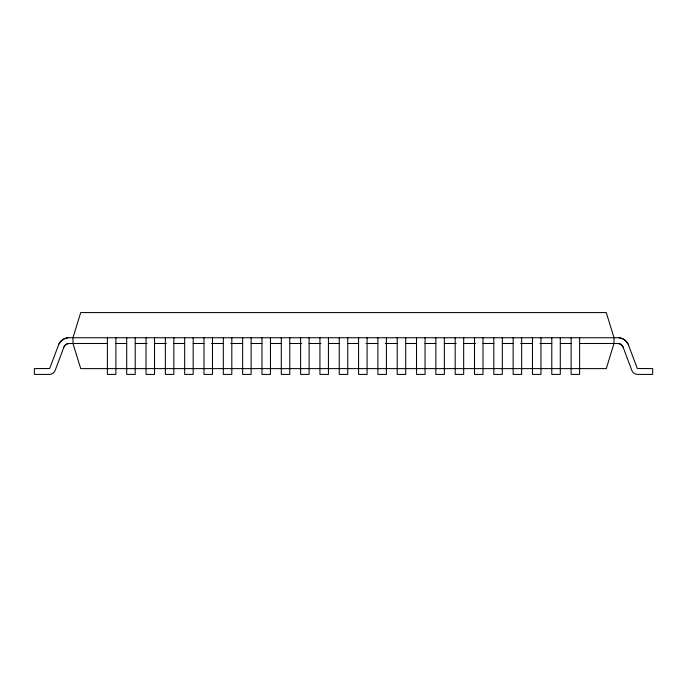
<?xml version="1.0" encoding="UTF-8"?>
<svg xmlns="http://www.w3.org/2000/svg" width="687" height="687" viewBox="0 0 687 687"><rect width="100%" height="100%" fill="white"/><g stroke="black" fill="none" stroke-linecap="round" stroke-linejoin="round"><path stroke-width="1.03" d="M107.344 343.5L69.129 343.5A5.573 5.573 0 0 0 63.908 347.115L55.183 370.379A6.217 6.217 0 0 1 49.361 374.415L34.35 374.415L34.35 368.618L49.662 368.481L58.927 344.024A11.378 11.378 0 0 1 67.979 337.755L619.021 337.755A11.378 11.378 0 0 1 628.073 344.024L637.338 368.481L652.65 368.618L652.65 374.415L637.639 374.415A6.217 6.217 0 0 1 631.817 370.379L623.092 347.115A5.573 5.573 0 0 0 617.871 343.5L579.656 343.5M115.931 343.5L126.666 343.5M135.253 343.5L147.061 343.5M154.575 343.5L166.383 343.5M173.897 343.5L184.631 343.5M193.219 343.5L203.953 343.5M211.467 343.5L223.275 343.5M230.789 343.5L242.597 343.5M251.184 343.5L261.919 343.5M270.506 343.5L281.241 343.5M289.828 343.5L301.636 343.5M309.15 343.5L320.958 343.5M328.472 343.5L339.206 343.5M347.794 343.5L358.528 343.5M366.042 343.5L377.85 343.5M385.364 343.5L397.172 343.5M405.759 343.5L416.494 343.5M425.081 343.5L435.816 343.5M444.403 343.5L456.211 343.5M463.725 343.5L475.533 343.5M483.047 343.5L493.781 343.5M502.369 343.5L513.103 343.5M520.617 343.5L532.425 343.5M539.939 343.5L551.747 343.5M560.334 343.5L571.069 343.5M115.888 368.618L80.722 368.618L72.994 343.5L72.994 337.703L80.722 312.585L606.278 312.585L614.006 337.703L614.006 343.5L606.278 368.618L154.73 368.618M116.12 368.618L135.21 368.618M135.425 368.618L154.532 368.618M579.613 337.703L579.613 374.415L571.112 374.415L571.112 337.703M560.291 337.703L560.291 374.415L551.79 374.415L551.79 337.703M540.97 337.703L540.97 374.415L532.468 374.415L532.468 337.703M521.648 337.703L521.648 374.415L513.146 374.415L513.146 337.703M502.326 337.703L502.326 374.415L493.824 374.415L493.824 337.703M483.004 337.703L483.004 374.415L474.502 374.415L474.502 337.703M463.682 337.703L463.682 374.415L455.18 374.415L455.18 337.703M444.36 337.703L444.36 374.415L435.859 374.415L435.859 337.703M425.038 337.703L425.038 374.415L416.537 374.415L416.537 337.703M405.716 337.703L405.716 374.415L397.215 374.415L397.215 337.703M386.395 337.703L386.395 374.415L377.893 374.415L377.893 337.703M367.073 337.703L367.073 374.415L358.571 374.415L358.571 337.703M347.751 337.703L347.751 374.415L339.249 374.415L339.249 337.703M328.429 337.703L328.429 374.415L319.927 374.415L319.927 337.703M309.107 337.703L309.107 374.415L300.605 374.415L300.605 337.703M289.785 337.703L289.785 374.415L281.284 374.415L281.284 337.703M270.463 337.703L270.463 374.415L261.962 374.415L261.962 337.703M251.141 337.703L251.141 374.415L242.64 374.415L242.64 337.703M231.82 337.703L231.82 374.415L223.318 374.415L223.318 337.703M212.498 337.703L212.498 374.415L203.996 374.415L203.996 337.703M193.176 337.703L193.176 374.415L184.674 374.415L184.674 337.703M173.854 337.703L173.854 374.415L165.352 374.415L165.352 337.703M154.532 337.703L154.532 374.415L146.03 374.415L146.03 337.703M135.21 337.703L135.21 374.415L126.709 374.415L126.709 337.703M115.888 337.703L115.888 374.415L107.387 374.415L107.387 337.703M619.021 337.755A11.378 11.378 0 0 1 628.073 344.024M617.871 343.5A5.573 5.573 0 0 1 623.092 347.115M63.908 347.115A5.573 5.573 0 0 1 69.129 343.5M58.927 344.024A11.378 11.378 0 0 1 67.979 337.755"/></g></svg>
